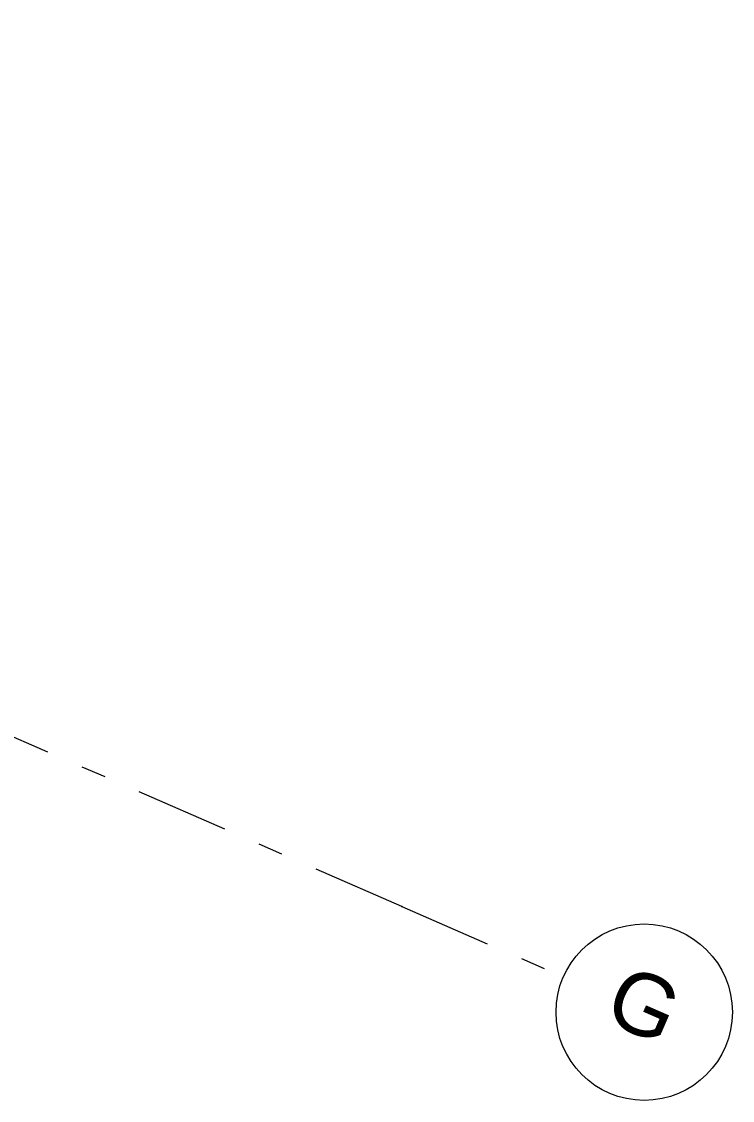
# Model space of a CAD drawing. Header units: millimetres. Extents: x -37281 to 954596, y -59787 to 956680.
# Drawn here: x 888108 to 892137, y -34475 to -28361 of the extents above; entities that cross this region are included whole.
import ezdxf
from ezdxf.enums import TextEntityAlignment as Align

# ---------------------------------------------------------------- set-up
doc = ezdxf.new("R2010")
doc.units = ezdxf.units.MM
doc.header["$MEASUREMENT"] = 0
doc.linetypes.add('Double Dashed', pattern=[1093.611073, 529.166651, -211.666656, 141.111112, -211.666656])
doc.layers.add('New_A-15-MG_Structural_Grid_Phase_2', color=7, linetype='Continuous')
doc.layers.add('New_A-15-MG_Structural_Grid_Phase_2_Pen_No__222', color=7, linetype='Continuous', lineweight=13, true_color=0x65af33)
doc.styles.add('GENERATED_STYLE_4', font='')
doc.styles.get('GENERATED_STYLE_4').set_extended_font_data('Swis721 BT')

# ---------------------------------------------------------------- blocks, each defined once
blk = doc.blocks.new('Standard grid marker_17')
at = {"layer": 'New_A-15-MG_Structural_Grid_Phase_2_Pen_No__222', "linetype": 'Double Dashed'}
for q in [(47486.2, 0), (0, 0)]:
    blk.add_line((1000, 0), q, dxfattribs=at)
at = {"layer": 'New_A-15-MG_Structural_Grid_Phase_2_Pen_No__222', "linetype": 'Continuous'}
blk.add_circle((-500, 0), 500, dxfattribs=at)
at = {"layer": 'New_A-15-MG_Structural_Grid_Phase_2_Pen_No__222', "linetype": 'Double Dashed'}
blk.add_point((1000, 0), dxfattribs=at)
blk.add_point((1000, 0), dxfattribs=at)
at = {"layer": 'New_A-15-MG_Structural_Grid_Phase_2_Pen_No__222', "style": 'GENERATED_STYLE_4'}
for tag, p in [('AC_MarkerText_1_0', (-500, 43.3)), ('AC_MarkerText_1_1', (48986.2, 43.3))]:
    blk.add_attdef(tag, text='', height=350, rotation=180, dxfattribs=at).set_placement(p, align=Align.MIDDLE_CENTER)

msp = doc.modelspace()

# ---------------------------------------------------------------- block references
at = {"layer": 'New_A-15-MG_Structural_Grid_Phase_2', "color": 8, "linetype": 'Continuous', "lineweight": 15}
ref = msp.add_blockref('Standard grid marker_17', (891178.9, -33774.9), dxfattribs=dict(at, zscale=1000, rotation=156.4404115839929))
ref.add_attrib('AC_MarkerText_1', 'G', dxfattribs={"layer": 'New_A-15-MG_Structural_Grid_Phase_2_Pen_No__222', "color": 85, "true_color": 0x65af33, "height": 350, "rotation": 336.44041, "style": 'GENERATED_STYLE_4'}).set_placement((891637.2, -33931.4), align=Align.MIDDLE_CENTER)

doc.saveas('drawing.dxf')
